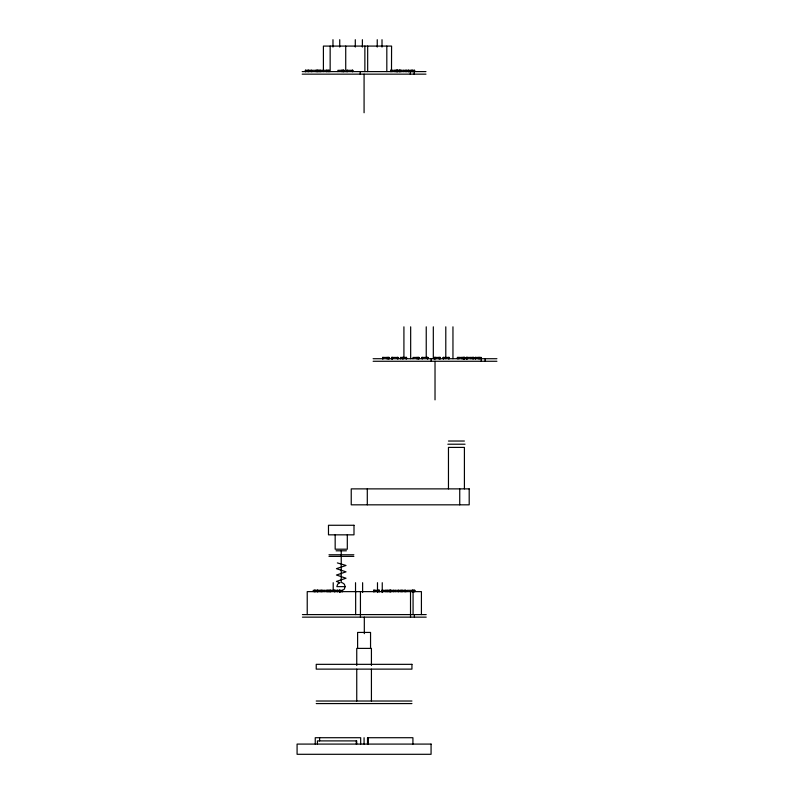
<?xml version="1.0" encoding="UTF-8"?>
<svg xmlns="http://www.w3.org/2000/svg" width="794" height="794" viewBox="0 0 794 794"><rect width="100%" height="100%" fill="white"/><g stroke="black" fill="none" stroke-linecap="round" stroke-linejoin="round"><path stroke-width="1.19" d="M342.283 582.697L344.358 584.205L345.152 586.637L344.358 589.079L342.283 590.587M339.723 582.697L337.649 584.205L336.864 586.637L345.152 586.637M311.387 70.329L311.387 71.599L311.427 70.329L305.323 70.329L305.362 71.599M320.319 70.329L320.29 71.599L320.369 70.329L312.151 70.329L312.151 71.599M390.559 70.329L414.667 70.329L414.657 71.599M302.196 71.599L425.971 71.599M302.196 74.15L425.971 74.15M389.219 358.719L389.169 357.439L382.589 357.439L382.639 358.719M406.498 357.439L406.498 358.719L406.538 357.439L400.424 357.439L400.484 358.719M421.872 357.439L427.966 357.439M440.293 358.719L440.323 357.439L434.229 357.439L434.268 358.719M449.186 357.439L443.092 357.439L443.121 358.719M457.334 357.439L464.837 357.439M466.267 357.439L473.75 357.439L473.7 358.719L473.571 357.439M475.159 358.719L475.149 357.439L481.253 357.439L481.224 361.27M373.13 358.719L496.915 358.719M373.13 361.27L496.915 361.27M448.461 441.027L464.411 441.027M447.826 444.213L465.046 444.213M336.08 550.798L346.392 550.798M328.984 554.778L353.866 554.778M328.984 556.376L353.866 556.376M340.16 590.349L340.12 591.629L340.239 590.349L313.243 590.349L313.243 591.629M405.536 590.349L405.536 591.629L405.545 590.349L381.884 590.349L381.884 591.629M302.435 614.596L426.209 614.596M302.435 617.146L426.209 617.146M316.23 701.023L411.937 701.023M316.23 703.573L411.937 703.573M337.361 562.916L346.015 565.467L336.448 568.663L346.015 571.849L336.448 575.035L346.015 578.231L336.448 581.416L339.753 582.697M485.094 358.719L485.094 361.27M480.896 357.439L480.916 358.719M479.695 357.439L479.695 358.719M479.407 357.439L479.407 358.719M479.03 357.439L479.03 358.719M478.574 357.439L478.574 358.719M478.067 357.439L478.067 358.719M475.755 357.439L475.755 358.719M475.517 357.439L475.517 358.719M475.189 357.439L475.328 358.719M473.373 357.439L473.373 358.719M473.145 357.439L473.145 358.719M472.361 357.439L472.321 358.719M472.182 357.439L472.182 358.719M470.743 357.439L470.743 358.719M467.477 357.439L467.438 358.719M467.299 357.439L467.299 358.719M467.11 357.439L467.11 358.719M466.872 357.439L466.872 358.719M466.644 357.439L466.644 358.719M466.445 357.439L466.445 358.719M466.316 357.439L466.267 358.719M464.798 357.439L464.818 358.719M464.669 357.439L464.669 358.719M464.48 357.439L464.48 358.719M464.272 357.439L464.272 358.719M464.411 488.876L464.411 447.409L448.461 447.409L448.461 488.876M463.885 357.439L463.885 358.719M463.666 357.439L463.666 358.719M463.438 357.439L463.438 358.719M463.438 357.439L463.309 358.719M462.902 357.439L462.902 358.719M462.316 357.439L462.316 358.719M461.622 357.439L461.622 358.719M459.736 488.876L459.736 504.825M459.16 357.439L459.16 358.719M458.466 357.439L458.466 358.719M457.87 357.439L457.87 358.719M457.453 357.439L457.334 358.719M452.957 326.82L452.957 358.719M449.136 357.439L449.136 358.719M449.007 357.439L449.007 358.719M448.809 357.439L448.809 358.719M448.58 357.439L448.58 358.719M445.791 326.82L445.791 358.719M443.697 357.439L443.697 358.719M443.469 357.439L443.469 358.719M443.3 357.439L443.27 358.719M440.273 357.439L440.144 358.719M439.965 357.439L439.965 358.719M439.747 357.439L439.747 358.719M439.36 357.439L439.36 358.719M439.142 357.439L439.142 358.719M438.665 357.439L438.665 358.719M435.896 357.439L435.896 358.719M435.37 357.439L435.37 358.719M435.191 357.439L435.191 358.719M435.023 361.27L435.023 399.868M434.844 357.439L434.844 358.719M434.596 357.439L434.596 358.719M434.397 357.439L434.397 358.719M433.316 326.82L433.316 358.719M431.132 358.719L431.132 361.27M427.916 357.439L427.916 358.719M427.787 357.439L427.787 358.719M427.589 357.439L427.589 358.719M427.361 357.439L427.361 358.719M426.239 326.82L426.239 357.489M422.477 357.439L422.477 358.719M422.249 357.439L422.249 358.719M422.051 357.439L421.942 358.719L421.922 357.439M421.416 614.596L421.416 591.629L307.228 591.629L307.228 614.596M419.053 358.719L419.053 357.439L412.979 357.439L412.979 358.719M418.924 357.439L418.924 358.719M418.706 357.439L418.706 358.719M418.388 357.439L418.388 358.719M418.021 357.439L418.021 358.719M417.604 357.439L417.604 358.719M417.168 357.439L417.168 358.719M416.681 357.439L416.681 358.719M414.855 591.629L414.895 590.349L406.796 590.349L406.796 591.629M414.736 590.349L414.736 591.629M414.478 70.329L414.498 71.599M414.418 590.349L414.418 591.629M414.389 614.596L414.389 617.146M414.15 70.329L414.15 74.15M414.101 590.349L414.101 591.629M413.892 590.349L413.892 591.629M413.525 590.349L413.525 591.629M413.069 590.349L413.079 614.596M412.87 590.349L412.86 591.629M412.92 744.087L412.92 737.715L367.493 737.715L367.493 744.087M412.691 70.329L412.691 71.599M412.751 590.349L412.791 591.629M412.572 590.349L412.642 591.629M412.364 70.329L412.364 71.599M412.344 590.349L412.344 591.629M412.116 590.349L412.116 591.629M411.947 70.329L411.947 71.599M411.471 70.329L411.471 71.599M410.964 70.329L410.964 71.599M410.667 326.82L410.667 358.719M410.518 591.629L410.518 617.146M410.28 71.599L410.28 74.15M408.662 70.329L408.662 71.599M408.434 70.329L408.354 71.599M408.255 71.599L408.205 70.329L408.146 71.599M406.3 70.329L406.28 71.599M406.329 357.439L406.369 358.719M406.171 70.329L406.171 71.599M406.171 357.439L406.131 358.719M405.893 357.439L405.893 358.719M405.297 70.329L405.297 71.599M405.357 590.349L405.357 591.629M405.029 590.349L405.029 591.629M404.523 590.349L404.523 591.629M403.918 326.82L403.918 357.489M403.68 70.329L403.68 71.599M403.63 357.439L403.63 358.719M403.193 357.439L403.193 358.719M402.737 357.439L402.737 358.719M402.538 590.349L402.538 591.629M402.35 357.439L402.35 358.719M402.101 357.439L402.101 358.719M402.121 590.349L402.121 591.629M401.645 590.349L401.645 591.629M401.278 70.329L401.278 71.599M401.149 590.349L401.149 591.629M400.702 357.439L400.702 358.719M400.652 590.349L400.652 591.629M400.513 70.329L400.444 71.599M400.285 70.329L400.285 71.599M400.077 70.329L400.077 71.599M399.839 70.329L399.839 71.599M399.61 70.329L399.61 71.599M399.432 70.329L399.432 71.599M399.303 70.329L399.322 71.599M398.499 590.349L398.499 591.629M398.3 590.349L398.3 591.629M398.26 70.329L398.26 71.599M398.122 358.719L398.122 357.439L391.511 357.439L391.581 358.719M398.161 590.349L398.112 591.629M397.943 357.439L398.032 358.719M397.734 70.329L397.734 71.599M397.605 357.439L397.635 358.719L397.457 357.439M397.546 70.329L397.476 71.599M397.397 70.329L397.397 71.599M397.427 357.439L397.427 358.719M397.238 70.329L397.238 71.599M397.02 70.329L397.02 71.599M396.802 70.329L396.911 71.599M396.633 70.329L396.633 71.599M396.424 70.329L396.424 71.599M395.958 70.329L395.958 71.599M395.333 70.329L395.333 71.599M395.343 590.349L395.343 591.629M394.628 70.329L394.628 71.599M393.824 590.349L393.824 591.629M393.506 590.349L393.506 591.629M392.573 357.439L392.573 358.719M392.375 357.439L392.345 358.719M392.176 70.329L392.176 71.599M392.147 358.719L392.147 357.439L392.018 358.719M391.978 357.439L391.978 358.719M391.789 357.439L391.779 358.719M391.492 71.599L391.581 46.082L323.406 46.082L323.406 71.599M391.015 590.349L391.015 591.629M390.956 70.329L390.936 71.599M390.886 590.349L390.886 591.629M390.698 590.349L390.698 591.629M390.618 70.329L390.559 71.599M390.459 590.349L390.459 591.629M390.211 590.349L390.231 591.629M390.013 590.349L390.033 591.629M389.894 590.349L389.894 591.629M389.775 590.349L389.775 591.629M389.556 590.349L389.556 591.629M389.159 357.439L389.01 358.719M388.693 357.439L388.812 358.719M388.504 357.439L388.504 358.719M388.613 590.349L388.613 591.629M388.137 357.439L388.137 358.719M387.72 357.439L387.72 358.719M387.7 590.349L387.7 591.629M387.274 357.439L387.274 358.719M387.323 590.349L387.323 591.629M386.817 46.082L386.817 71.599M386.797 357.439L386.797 358.719M386.728 590.349L386.728 591.629M386.043 590.349L386.043 591.629M385.348 590.349L385.348 591.629M383.095 357.439L383.095 358.719M383.055 590.349L383.055 591.629M382.966 357.439L382.966 358.719M382.768 357.439L382.768 358.719M382.45 590.349L382.45 591.629M382.251 582.697L382.251 592.513M382.122 590.349L382.142 591.629M382.013 39.7L382.013 47.064M382.043 590.349L382.013 591.629M379.453 591.629L379.472 590.349L373.557 590.349L373.577 591.629M379.353 590.349L379.324 591.629M379.204 590.349L379.175 591.629M378.966 590.349L378.966 591.629M378.748 590.349L378.748 591.629M378.401 590.349L378.281 591.629L378.242 590.349M377.487 582.697L377.487 592.513M377.239 39.7L377.239 47.064M375.572 590.349L375.572 591.629M374.599 590.349L374.599 591.629M374.371 590.349L374.371 591.629M374.014 590.349L374.014 591.629M373.785 590.349L373.785 591.629M373.627 590.349L373.627 591.629M371.423 665.521L371.423 648.39L356.744 648.39L356.744 665.521M371.423 669.193L371.423 701.023M370.55 648.39L370.55 632.431L357.608 632.431L357.608 648.39M368.287 737.715L368.287 744.087M367.672 46.082L367.672 71.599M367.294 488.876L367.294 504.825M364.873 46.082L364.873 71.599M364.317 617.146L364.317 633.662M364.079 74.15L364.079 112.758M364.079 737.715L364.079 744.087M362.62 582.697L362.62 592.513M362.382 39.7L362.382 47.064M360.675 744.087L360.675 737.715L315.248 737.715L315.248 744.087M360.436 591.629L360.436 617.146M360.198 71.599L360.198 74.15M356.744 669.193L356.744 701.023M356.695 744.087L356.695 740.901L317.421 740.901L317.421 744.087M356.298 740.901L356.298 744.087M355.652 591.629L355.652 614.596M355.533 582.697L355.533 592.513M355.295 39.7L355.295 47.064M352.834 71.599L352.834 70.329L346.779 70.329L346.779 71.599M352.705 70.329L352.705 71.599M352.506 70.329L352.506 71.599M352.268 70.329L352.268 71.599M347.385 70.329L347.385 71.599M347.157 70.329L347.186 71.599M347.306 534.838L347.306 549.2L335.167 549.2L335.167 534.838M345.727 46.082L345.727 71.599M344.01 71.599L344.01 70.329L337.887 70.329L337.887 71.599M343.961 70.329L343.961 71.599M343.802 70.329L343.802 71.599M343.544 70.329L343.613 71.599M343.306 70.329L343.306 71.599M342.929 70.329L342.929 71.599M342.522 70.329L342.522 71.599M342.432 591.629L342.353 590.349L341.668 590.349L341.668 591.629M342.313 591.629L342.204 590.349L342.135 591.629M342.075 70.329L342.075 71.599M341.986 590.349L341.906 591.629M341.589 70.329L341.589 71.599M341.231 550.798L341.231 582.697M339.971 590.061L339.971 592.513M339.733 39.7L339.733 47.064M339.782 590.349L339.763 591.629M339.703 590.349L339.703 591.629M339.465 590.349L339.465 591.629M337.529 590.349L337.48 591.629M337.351 590.349L337.351 591.629M337.152 590.349L337.152 591.629M335.137 590.349L335.137 591.629M334.949 590.349L334.949 591.629M334.711 590.349L334.711 591.629M334.482 590.349L334.482 591.629M334.284 590.349L334.284 591.629M333.212 582.697L333.212 591.282M332.974 39.7L332.974 47.064M330.83 590.349L330.83 591.629M330.701 590.349L330.661 591.629M330.532 590.349L330.532 591.629M330.155 46.082L330.155 71.599M330.155 590.349L330.155 591.629M329.778 590.349L329.778 591.629M329.371 590.349L329.371 591.629M329.232 71.599L329.202 70.329L321.034 70.329L321.034 71.599M329.063 70.329L329.063 71.599M328.865 70.329L328.865 71.599M328.924 590.349L328.924 591.629M328.627 70.329L328.627 71.599M328.438 590.349L328.438 591.629M327.952 590.349L327.952 591.629M327.505 590.349L327.505 591.629M327.178 70.329L327.178 71.599M326.999 70.329L326.999 71.599M327.098 590.349L327.098 591.629M326.82 70.329L326.81 71.599M326.721 590.349L326.721 591.629M326.572 70.329L326.572 71.599M324.111 590.349L324.111 591.629M322.364 590.349L322.364 591.629M321.878 590.349L321.878 591.629M321.431 590.349L321.431 591.629M321.064 590.349L321.064 591.629M320.855 590.349L320.855 591.629M320.151 70.329L320.151 71.599M319.992 70.329L319.952 71.599M319.913 590.349L319.913 591.629M319.764 70.329L319.714 71.599M319.605 737.715L319.605 740.901M318.225 70.329L318.225 71.599M318.066 70.329L318.096 71.599M318.176 590.349L318.156 591.629M317.878 70.329L317.878 71.599M317.937 590.349L317.937 591.629M317.729 590.349L317.729 591.629M317.56 70.329L317.56 71.599M317.491 590.349L317.491 591.629M317.263 590.349L317.263 591.629M317.193 70.329L317.193 71.599M317.084 590.349L317.084 591.629M316.985 590.349L316.985 591.629M316.786 70.329L316.786 71.599M316.34 70.329L316.34 71.599M315.853 70.329L315.853 71.599M315.565 590.349L315.565 591.629M315.327 590.349L315.327 591.629M314.93 590.349L314.93 591.629M314.613 590.349L314.613 591.629M314.364 590.349L314.364 591.629M314.196 590.349L314.196 591.629M311.258 70.329L311.258 71.599M311.059 70.329L311.059 71.599M308.965 70.329L308.965 71.599M308.727 70.329L308.727 71.599M308.38 70.329L308.38 71.599M308.012 70.329L308.012 71.599M307.774 70.329L307.774 71.599M305.928 70.329L305.928 71.599M305.7 70.329L305.7 71.599M305.501 70.329L305.501 71.599M469.194 488.876L351.236 488.876L351.236 504.825L469.194 504.825L469.194 488.876M353.995 525.271L328.478 525.271L328.478 534.838L353.995 534.838L353.995 525.271M411.937 664.34L316.23 664.34L316.23 669.124L411.937 669.124L411.937 664.34M431.073 744.087L297.085 744.087L297.085 754.3L431.073 754.3L431.073 744.087M346.988 71.599L346.988 70.329L346.958 71.599"/></g></svg>
